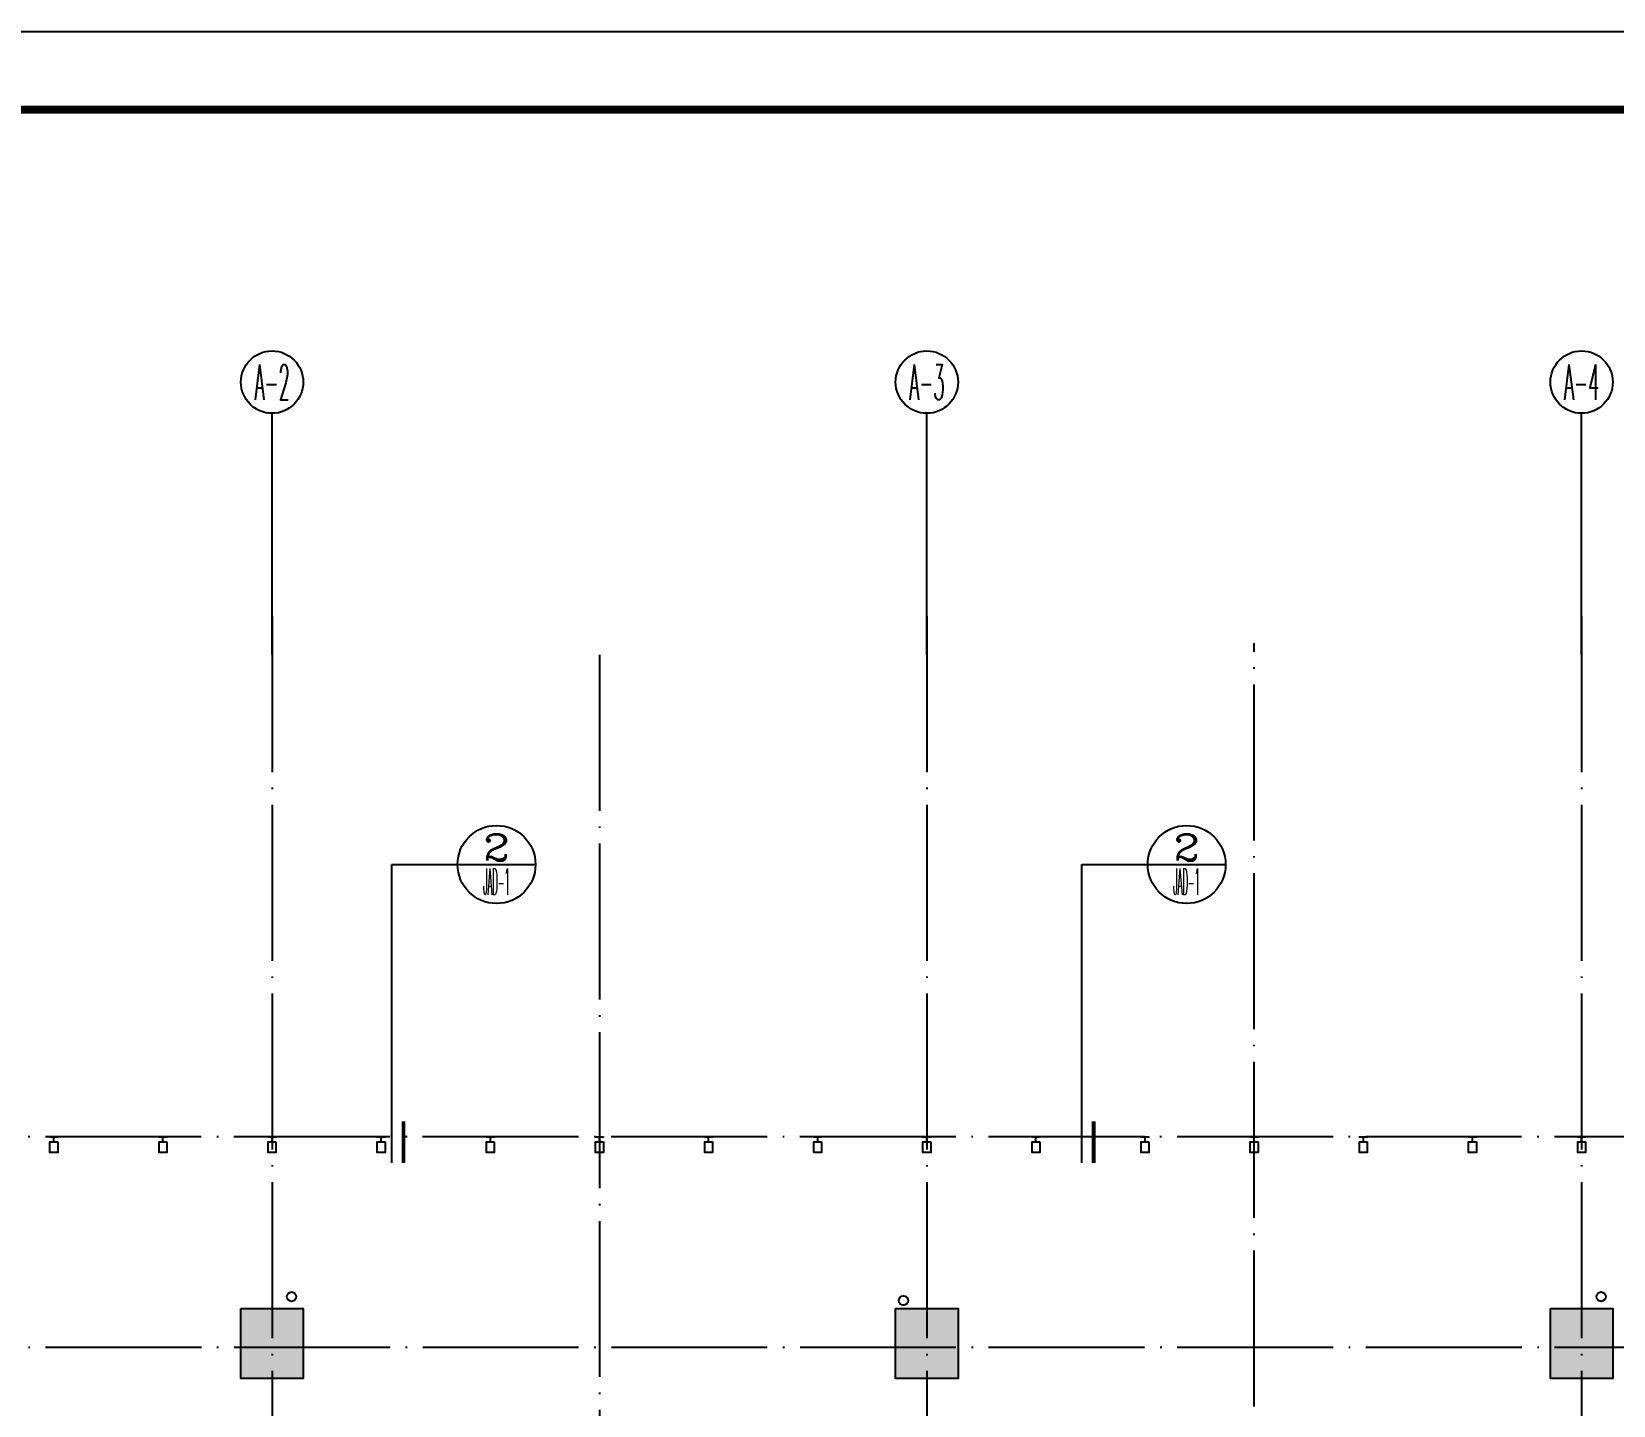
# Model space of a CAD drawing. Extents: x 1980812 to 2578970, y -669191 to 284498.
# Drawn here: x 2000082 to 2020374, y -6739 to 10875 of the extents above; entities that cross this region are included whole.
import ezdxf
from ezdxf.enums import TextEntityAlignment as Align

# ---------------------------------------------------------------- set-up
doc = ezdxf.new("R2010")
doc.units = 0
doc.header["$LTSCALE"] = 1000
doc.header["$MEASUREMENT"] = 0
doc.linetypes.add('DOTE', pattern=[2.42, 2, -0.2, 0.02, -0.2])
for name, color, linetype in [('AXIS', 3, 'Continuous'), ('AXIS_TEXT', 7, 'Continuous'), ('COLU', 6, 'Continuous'), ('COLU_HATCH', 251, 'Continuous'), ('dote', 1, 'DOTE'), ('EQUIP_地漏', 255, 'Continuous'), ('TK', 1, 'Continuous'), ('VPIPE-废水', 30, 'Continuous'), ('VPIPE-雨水', 140, 'Continuous'), ('WALL', 4, 'Continuous'), ('WINDOW', 2, 'Continuous'), ('窗户分隔', 133, 'Continuous'), ('节点', 3, 'Continuous'), ('详细尺寸-幕墙', 30, 'Continuous')]:
    doc.layers.add(name, color=color, linetype=linetype)
doc.styles.add('_TCH_AXIS', font='COMPLEX', dxfattribs={"bigfont": 'GBCBIG'})
doc.styles.add('COMP', font='COMPLEX.shx', dxfattribs={"bigfont": 'hztxt'})
doc.styles.add('COMPLEX', font='COMPLEX')

# ---------------------------------------------------------------- blocks, each defined once
blk = doc.blocks.new('_AXISO')
blk.add_circle((0, 0), 0.5)
at = {"layer": 'AXIS_TEXT', "style": 'COMPLEX', "width": 1.041667}
blk.add_attdef('A', text='', height=0.56, dxfattribs=at).set_placement((-0.25, -0.28), (0.25, -0.28), align=Align.FIT)
blk = doc.blocks.new('A座塔楼')
at = {"layer": 'AXIS'}
for p, q in [((6500, 32186), (6500, 35277)), ((14900, 32186), (14900, 35277)), ((23300, 32186), (23300, 35277))]:
    blk.add_line(p, q, dxfattribs=at)
at = {"layer": 'dote'}
for p, q in [((6500, 32677), (6500, -9424)), ((14900, 32677), (14900, -9424)), ((23300, 32677), (23300, -9424)), ((19100, 17700), (19100, 32331)), ((10700, 32180), (10700, -8496)), ((56411, 26000), (-8456, 26000)), ((56413, 23300), (-8454, 23300))]:
    blk.add_line(p, q, dxfattribs=at)
at = {"layer": 'AXIS'}
ref = blk.add_blockref('_AXISO', (6500, 35677), dxfattribs=dict(at, xscale=800, yscale=800, zscale=800))
ref.add_attrib('A', 'A-2', dxfattribs={"layer": 'AXIS_TEXT', "height": 452.5, "style": '_TCH_AXIS', "width": 0.344262}).set_placement((6274, 35451), (6726, 35451), align=Align.FIT)
ref = blk.add_blockref('_AXISO', (14900, 35677), dxfattribs=dict(at, xscale=800, yscale=800, zscale=800))
ref.add_attrib('A', 'A-3', dxfattribs={"layer": 'AXIS_TEXT', "height": 452.5, "style": '_TCH_AXIS', "width": 0.344262}).set_placement((14674, 35451), (15126, 35451), align=Align.FIT)
ref = blk.add_blockref('_AXISO', (23300, 35677), dxfattribs=dict(at, xscale=800, yscale=800, zscale=800))
ref.add_attrib('A', 'A-4', dxfattribs={"layer": 'AXIS_TEXT', "height": 452.5, "style": '_TCH_AXIS', "width": 0.333333}).set_placement((23074, 35451), (23526, 35451), align=Align.FIT)
blk = doc.blocks.new('_index')
blk.add_line((-0.5, 0), (0.5, 0))
blk.add_circle((0, 0), 0.5)
at = {"style": 'COMP'}
for tag, width, p, p2 in [('1', 2.333333, (-0.17, 0.05), (0.17, 0.05)), ('-', 1.166667, (-0.17, -0.39), (0.17, -0.39))]:
    blk.add_attdef(tag, text='', height=0.34, dxfattribs=dict(at, width=width)).set_placement(p, p2, align=Align.FIT)
blk = doc.blocks.new('竖梃0903')
at = {"layer": '窗户分隔'}
blk.add_line((115028288, 22648046), (115028222, 22648046), dxfattribs=at)
for points in [[(115028222, 22648096), (115028225, 22648096), (115028225, 22647996), (115028222, 22647996)], [(115028288, 22648096), (115028422, 22648096), (115028422, 22647996), (115028288, 22647996)]]:
    blk.add_lwpolyline(points, close=True, dxfattribs=at)
blk = doc.blocks.new('幕墙12，14层')
at = {"layer": 'WINDOW', "rotation": 270}
for p in [(-22644346, 115030922), (-22642946, 115030922), (-22641546, 115030922), (-22640146, 115030922), (-22638746, 115030922), (-22637346, 115030922), (-22635946, 115030922), (-22634546, 115030922), (-22633146, 115030922), (-22631746, 115030922), (-22630346, 115030922), (-22628946, 115030922), (-22627546, 115030922), (-22626146, 115030922), (-22624746, 115030922)]:
    blk.add_blockref('竖梃0903', p, dxfattribs=at)
blk = doc.blocks.new('11~17层墙柱')
at = {"layer": 'COLU_HATCH'}
h = blk.add_hatch(color=256, dxfattribs=at)
h.dxf.hatch_style = 1
h.paths.add_polyline_path([(6100, 23800), (6900, 23800), (6900, 22900), (6100, 22900)])
h = blk.add_hatch(color=256, dxfattribs=at)
h.dxf.hatch_style = 1
h.paths.add_polyline_path([(14500, 23800), (15300, 23800), (15300, 22900), (14500, 22900)])
h = blk.add_hatch(color=256, dxfattribs=at)
h.dxf.hatch_style = 1
h.paths.add_polyline_path([(22900, 23800), (23700, 23800), (23700, 22900), (22900, 22900)])
at = {"layer": 'COLU'}
for points in [[(6100, 23800), (6900, 23800), (6900, 22900), (6100, 22900)], [(14500, 23800), (15300, 23800), (15300, 22900), (14500, 22900)], [(22900, 23800), (23700, 23800), (23700, 22900), (22900, 22900)]]:
    blk.add_lwpolyline(points, close=True, dxfattribs=at)
blk = doc.blocks.new('A$C58250EC1')
at = {"layer": 'VPIPE-废水', "linetype": 'Continuous'}
blk.add_circle((14600, 600), 60, dxfattribs=at)
blk.add_circle((14600, 600), 60, dxfattribs=at)
at = {"layer": 'VPIPE-雨水', "linetype": 'Continuous'}
for centre in [(6750, 650), (23550, 650)]:
    blk.add_circle(centre, 60, dxfattribs=at)

msp = doc.modelspace()

# ---------------------------------------------------------------- linework, layer by layer
at = {"layer": 'TK'}
msp.add_lwpolyline([(1980812.3, 10875.4), (2064912.3, 10875.4), (2064912.3, -48524.6), (1980812.3, -48524.6)], close=True, dxfattribs=at)
at = {"layer": 'TK', "const_width": 100}
msp.add_lwpolyline([(2063912.3, -47524.6), (2063912.3, 9875.4), (1983312.3, 9875.4), (1983312.3, -47524.6)], close=True, dxfattribs=at)
at = {"layer": '节点'}
for p, q in [((2004701.8, 196), (2005546.3, 196)), ((2004701.8, -3630.7), (2004701.8, 196)), ((2013555.3, 196), (2014399.8, 196)), ((2013555.3, -3630.7), (2013555.3, 196))]:
    msp.add_line(p, q, dxfattribs=at)
at = {"layer": '节点', "ltscale": 0.5, "const_width": 50}
for points in [[(2004851.8, -3630.7), (2004851.8, -3095.4)], [(2013705.3, -3630.7), (2013705.3, -3095.4)]]:
    msp.add_lwpolyline(points, dxfattribs=at)

# ---------------------------------------------------------------- block references
at = {"layer": 'COLU'}
msp.add_blockref('11~17层墙柱', (1996666.5, -29295.4), dxfattribs=at)
at = {"layer": 'EQUIP_地漏'}
msp.add_blockref('A$C58250EC1', (1996666.5, -5995.4), dxfattribs=at)
at = {"layer": 'WALL'}
msp.add_blockref('A座塔楼', (1996666.5, -29295.4), dxfattribs=at)
at = {"layer": '节点', "ltscale": 0.5}
ref = msp.add_blockref('_index', (2006046.3, 196), dxfattribs=dict(at, xscale=1000.000000050349, yscale=1000.000000050349, zscale=1000.000000050349))
ref.add_attrib('1', '2', dxfattribs={"layer": '0', "height": 340, "rotation": 360, "style": 'COMP', "width": 1.5}).set_placement((2005876.3, 246), (2006216.3, 246), align=Align.FIT)
ref.add_attrib('-', 'JAD-1', dxfattribs={"layer": '0', "height": 340, "style": 'COMP', "width": 0.225806}).set_placement((2005876.3, -194), (2006216.3, -194), align=Align.FIT)
ref = msp.add_blockref('_index', (2014899.8, 196), dxfattribs=dict(at, xscale=1000.000000050349, yscale=1000.000000050349, zscale=1000.000000050349))
ref.add_attrib('1', '2', dxfattribs={"layer": '0', "height": 340, "rotation": 360, "style": 'COMP', "width": 1.5}).set_placement((2014729.8, 246), (2015069.8, 246), align=Align.FIT)
ref.add_attrib('-', 'JAD-1', dxfattribs={"layer": '0', "height": 340, "style": 'COMP', "width": 0.225806}).set_placement((2014729.8, -194), (2015069.8, -194), align=Align.FIT)
at = {"layer": '详细尺寸-幕墙'}
msp.add_blockref('幕墙12，14层', (1996666.5, -5995.4), dxfattribs=at)

doc.saveas('drawing.dxf')
